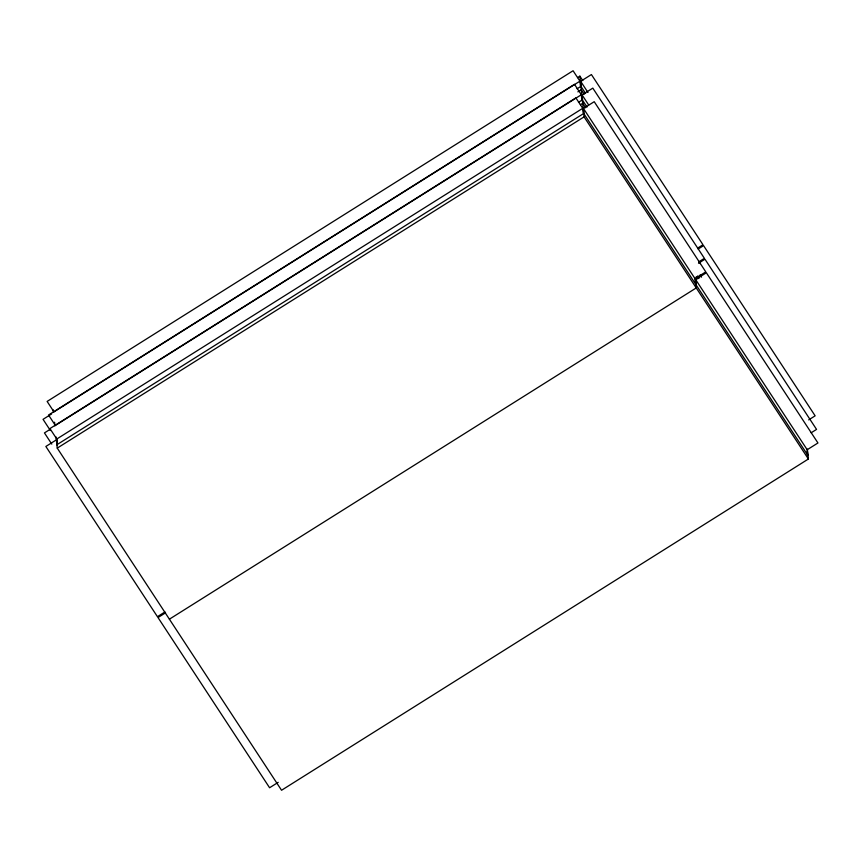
<?xml version="1.0" encoding="UTF-8"?>
<svg xmlns="http://www.w3.org/2000/svg" width="861" height="861" viewBox="0 0 861 861"><rect width="100%" height="100%" fill="white"/><g stroke="black" fill="none" stroke-linecap="round" stroke-linejoin="round"><path stroke-width="1.29" d="M577.602 77.587L579.883 76.155L582.811 80.633M579.927 81.182L53.974 411.881L47.129 401.43L573.071 70.742L579.927 81.182L580.486 86.627L577.074 88.769M51.66 413.926L43.05 419.339L50.39 430.532M585.62 93.494L581.218 86.778L580.648 81.321L591.41 74.552L702.996 244.761L697.614 248.14M577.871 91.869L581.283 89.727L584.21 94.204M581.326 94.753L55.373 425.442L48.528 415.002L574.481 84.313L581.326 94.753L581.885 100.188L578.474 102.341M49.83 429.521L44.449 432.911L51.789 444.104M587.019 107.065L582.617 100.35L582.058 94.893L592.809 88.123L704.395 258.332L699.014 261.712M580.411 104.73L582.682 103.298L585.62 107.765M56.783 439.013L582.725 108.325L575.88 97.874L49.927 428.574L56.783 439.013L57.343 444.448L583.284 113.76L582.725 108.325M583.457 108.464L594.219 101.695L705.794 271.893L695.042 278.663L695.602 284.119L584.016 113.921L583.457 108.464L695.042 278.663M807.37 449.141L808.393 459.01L281.547 790.258L57.246 448.118L584.081 116.87L579.883 76.155M698.185 249.012L703.566 245.633L815.141 415.831L808.694 419.888M698.508 263.262L704.965 259.193L816.551 429.402L811.17 432.782M164.968 611.945L157.434 616.68L45.859 446.472L56.611 439.713L57.181 445.169M165.538 612.817L158.004 617.552L269.59 787.75L278.2 782.337M695.613 279.534L706.364 272.765L817.95 442.974L807.188 449.733L807.758 455.189L696.172 284.991L695.613 279.534L807.188 449.733M169.391 619.188L696.237 287.94L695.214 278.071M580.648 81.321L587.998 92.514M698.68 261.357L700.144 263.595M582.058 94.893L588.666 104.967M700.079 274.917L701.543 277.156M697.711 275.897L699.175 278.135M696.301 276.607L697.765 278.835M584.081 116.87L808.393 459.01M807.144 451.551L807.596 455.91M53.296 409.879L53.543 412.344M54.566 422.213L54.953 425.915M56.094 437.011L57.246 448.118"/></g></svg>
